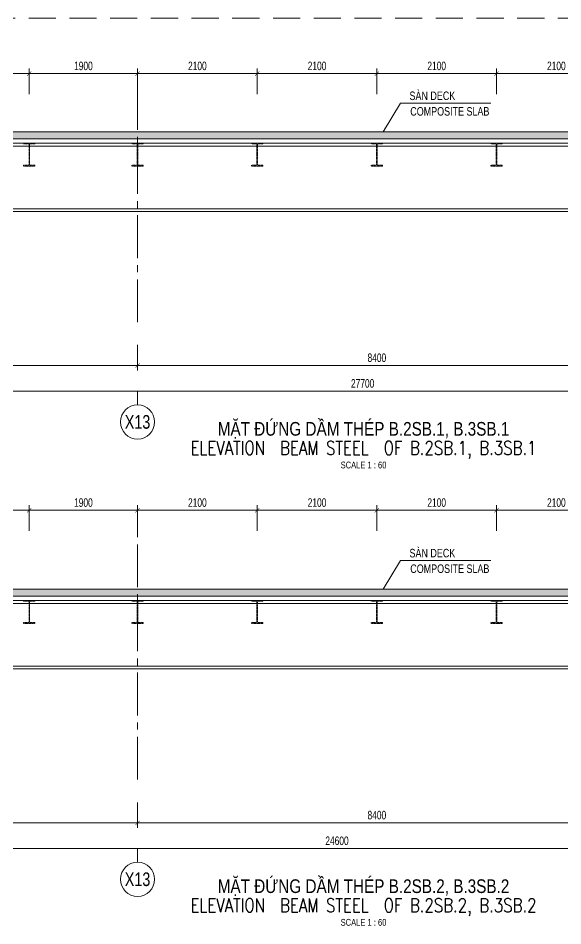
# Model space of a CAD drawing. Header units: millimetres. Extents: x 84463 to 294191, y -61495 to 44118.
# Drawn here: x 146881 to 156440, y -45144 to -29215 of the extents above; entities that cross this region are included whole.
import ezdxf
from ezdxf.enums import TextEntityAlignment as Align

# ---------------------------------------------------------------- set-up
doc = ezdxf.new("R2010")
doc.units = ezdxf.units.MM
doc.linetypes.add('CENTER2', pattern=[1.125, 0.75, -0.125, 0.125, -0.125])
doc.linetypes.add('HIDDEN2', pattern=[4.7625, 3.175, -1.5875])
for name, color, linetype, lineweight in [('NDC_S-BEAM-STEL', 30, 'HIDDEN2', 18), ('NDC_S-DIMS', 1, 'Continuous', 15), ('NDC_S-HTCH-MAT', 8, 'Continuous', 15), ('NDC_S-TEXT-VIE', 7, 'Continuous', 20), ('NDC_S_ANNO', 7, 'Continuous', 20), ('NDC_S_AXIS', 5, 'CENTER2', 13), ('NDC_S_CONTINUOUS', 3, 'Continuous', 20), ('NDC_S_DIM', 1, 'Continuous', 15), ('NDC_S_ENG TITLE', 3, 'Continuous', 20), ('NDC_S_HIDDEN', 8, 'HIDDEN2', 13), ('NDC_S_SYMBOL', 1, 'Continuous', 15), ('NDC_S_TEXT SYMBOL', 7, 'Continuous', 20), ('NDC_S_VN TITLE', 6, 'Continuous', 35)]:
    doc.layers.add(name, color=color, linetype=linetype, lineweight=lineweight)
doc.styles.add('NDC_ANNO', font='', dxfattribs={"width": 0.8})
doc.styles.add('NDC_DIM', font='', dxfattribs={"width": 0.75})
doc.styles.add('NDC_EN TXT', font='romans.shx', dxfattribs={"width": 0.8})
doc.styles.add('NDC_VIE TXT', font='arial.ttf', dxfattribs={"width": 0.8})
doc.styles.get('NDC_ANNO').set_extended_font_data('Dotum')
doc.styles.get('NDC_DIM').set_extended_font_data('Dotum')
doc.dimstyles.new('NDC_dim_50', dxfattribs={"dimscale": 50, "dimtxt": 2.5, "dimasz": 1.5, "dimexe": 1.5, "dimexo": 2.5, "dimgap": 1, "dimtad": 1, "dimdec": 0, "dimrnd": 0.001, "dimzin": 0, "dimdsep": 46, "dimtxsty": 'NDC_DIM', "dimblk": 'DIMMARK', "dimcen": 0, "dimdle": 1.2, "dimclrd": 256, "dimclre": 256, "dimclrt": 3, "dimadec": 0, "dimazin": 0, "dimtfac": 1, "dimtdec": 0, "dimtix": 1, "dimtofl": 0, "dimtmove": 2, "dimatfit": 3, "dimfxl": 6, "dimfxlon": 1, "dimtolj": 1, "dimtzin": 0, "dimlwd": -1, "dimlwe": -1, "dimarcsym": 0})
doc.dimstyles.new('NDC_dim_60', dxfattribs={"dimscale": 60, "dimtxt": 2.5, "dimasz": 1.5, "dimexe": 1.5, "dimexo": 2.5, "dimgap": 1, "dimtad": 1, "dimdec": 0, "dimrnd": 0.001, "dimzin": 0, "dimdsep": 46, "dimtxsty": 'NDC_DIM', "dimblk": 'DIMMARK', "dimcen": 0, "dimdle": 1.2, "dimclrd": 256, "dimclre": 256, "dimclrt": 3, "dimadec": 0, "dimazin": 0, "dimtfac": 1, "dimtdec": 0, "dimtix": 1, "dimtofl": 0, "dimtmove": 2, "dimatfit": 3, "dimfxl": 6, "dimfxlon": 1, "dimtolj": 1, "dimtzin": 0, "dimlwd": -1, "dimlwe": -1, "dimarcsym": 0})

# ---------------------------------------------------------------- blocks, each defined once
blk = doc.blocks.new('DIMMARK')
at = {"layer": 'NDC_S_DIM', "color": 1}
blk.add_line((-1.5, 0), (1, 0), dxfattribs=at)
at = {"layer": 'NDC_S_DIM', "color": 2, "const_width": 0.1}
blk.add_lwpolyline([(-0.42, -0.42), (0.42, 0.42)], dxfattribs=at)
blk = doc.blocks.new('*D235')
at = {"layer": 'Defpoints', "color": 0, "transparency": 16777216}
for p in [(140576, -34550), (148976, -34550), (148976, -35311)]:
    blk.add_point(p, dxfattribs=at)
at = {"layer": 'NDC_S-DIMS', "transparency": 16777216}
for p, q in [((140576, -34951), (140576, -35401)), ((148976, -34951), (148976, -35401)), ((140666, -35311), (148886, -35311))]:
    blk.add_line(p, q, dxfattribs=at)
at = {"layer": 'NDC_S-DIMS', "transparency": 16777216, "xscale": 90, "yscale": 90, "zscale": 90, "rotation": 180}
blk.add_blockref('DIMMARK', (140576, -35311), dxfattribs=at)
at = {"layer": 'NDC_S-DIMS', "transparency": 16777216, "xscale": 90, "yscale": 90, "zscale": 90}
blk.add_blockref('DIMMARK', (148976, -35311), dxfattribs=at)
at = {"layer": 'NDC_S-DIMS', "color": 3, "transparency": 16777216, "insert": (144776, -35176), "char_height": 150, "attachment_point": 5, "style": 'NDC_DIM'}
blk.add_mtext('\\A1;8400', dxfattribs=at)
blk = doc.blocks.new('*D236')
at = {"layer": 'Defpoints', "color": 0, "transparency": 16777216}
for p in [(148976, -34550), (157376, -34550), (157376, -35311)]:
    blk.add_point(p, dxfattribs=at)
at = {"layer": 'NDC_S-DIMS', "transparency": 16777216}
for p, q in [((148976, -34951), (148976, -35401)), ((157376, -34951), (157376, -35401)), ((149066, -35311), (157286, -35311))]:
    blk.add_line(p, q, dxfattribs=at)
at = {"layer": 'NDC_S-DIMS', "transparency": 16777216, "xscale": 90, "yscale": 90, "zscale": 90, "rotation": 180}
blk.add_blockref('DIMMARK', (148976, -35311), dxfattribs=at)
at = {"layer": 'NDC_S-DIMS', "transparency": 16777216, "xscale": 90, "yscale": 90, "zscale": 90}
blk.add_blockref('DIMMARK', (157376, -35311), dxfattribs=at)
at = {"layer": 'NDC_S-DIMS', "color": 3, "transparency": 16777216, "insert": (153176, -35176), "char_height": 150, "attachment_point": 5, "style": 'NDC_DIM'}
blk.add_mtext('\\A1;8400', dxfattribs=at)
blk = doc.blocks.new('*D240')
at = {"layer": 'Defpoints', "color": 0, "transparency": 16777216}
for p in [(139076, -34550), (166776, -34550), (166776, -35761)]:
    blk.add_point(p, dxfattribs=at)
at = {"layer": 'NDC_S-DIMS', "transparency": 16777216}
for p, q in [((139076, -35401), (139076, -35851)), ((166776, -35401), (166776, -35851)), ((139166, -35761), (166686, -35761))]:
    blk.add_line(p, q, dxfattribs=at)
at = {"layer": 'NDC_S-DIMS', "transparency": 16777216, "xscale": 90, "yscale": 90, "zscale": 90, "rotation": 180}
blk.add_blockref('DIMMARK', (139076, -35761), dxfattribs=at)
at = {"layer": 'NDC_S-DIMS', "transparency": 16777216, "xscale": 90, "yscale": 90, "zscale": 90}
blk.add_blockref('DIMMARK', (166776, -35761), dxfattribs=at)
at = {"layer": 'NDC_S-DIMS', "color": 3, "transparency": 16777216, "insert": (152926, -35626), "char_height": 150, "attachment_point": 5, "style": 'NDC_DIM'}
blk.add_mtext('\\A1;27700', dxfattribs=at)
blk = doc.blocks.new('Drawing name_symbol')
at = {"layer": 'NDC_S_ENG TITLE', "style": 'NDC_EN TXT', "width": 0.8}
blk.add_attdef('SECTDET1', text='', height=5, dxfattribs=at).set_placement((0, 1.01), align=Align.CENTER)
at = {"layer": 'NDC_S_TEXT SYMBOL', "lineweight": 25, "style": 'NDC_ANNO', "width": 0.8}
blk.add_attdef('SSCALE', text='', height=2.5, dxfattribs=at).set_placement((0, -4), align=Align.CENTER)
at = {"layer": 'NDC_S_VN TITLE', "style": 'NDC_VIE TXT', "width": 0.8}
blk.add_attdef('SECTDET2', text='', height=5, dxfattribs=at).set_placement((0, 7.97), align=Align.CENTER)
blk = doc.blocks.new('*U14')
at = {"layer": 'NDC_S_SYMBOL'}
blk.add_line((0, 5), (0, 9), dxfattribs=at)
blk.add_circle((0, 0), 5, dxfattribs=at)
at = {"layer": 'NDC_S_TEXT SYMBOL', "color": 7, "style": 'NDC_ANNO', "width": 0.8}
blk.add_attdef('GRID', text='', height=4, dxfattribs=at).set_placement((0, 0), align=Align.MIDDLE)
blk = doc.blocks.new('*U6063')
for p, q in [((88, 387), (0, 387)), ((96, 379), (96, 21)), ((104, 379), (104, 21)), ((112, 387), (200, 387)), ((88, 13), (0, 13)), ((112, 13), (200, 13))]:
    blk.add_line(p, q)
for points in [[(200, 387), (200, 400), (0, 400), (0, 387)], [(0, 13), (0, 0), (200, 0), (200, 13)]]:
    blk.add_lwpolyline(points)
for centre, start, end in [((88, 379), 360, 450), ((112, 379), 90, 180), ((88, 21), 270, 360), ((112, 21), 180, 270)]:
    blk.add_arc(centre, 8, start, end)
blk = doc.blocks.new('*U6061')
for p, q in [((88, 387), (0, 387)), ((96, 379), (96, 21)), ((104, 379), (104, 21)), ((112, 387), (200, 387)), ((88, 13), (0, 13)), ((112, 13), (200, 13))]:
    blk.add_line(p, q)
for points in [[(200, 387), (200, 400), (0, 400), (0, 387)], [(0, 13), (0, 0), (200, 0), (200, 13)]]:
    blk.add_lwpolyline(points)
for centre, start, end in [((88, 379), 360, 450), ((112, 379), 90, 180), ((88, 21), 270, 360), ((112, 21), 180, 270)]:
    blk.add_arc(centre, 8, start, end)
blk = doc.blocks.new('*U6059')
for p, q in [((88, 387), (0, 387)), ((96, 379), (96, 21)), ((104, 379), (104, 21)), ((112, 387), (200, 387)), ((88, 13), (0, 13)), ((112, 13), (200, 13))]:
    blk.add_line(p, q)
for points in [[(200, 387), (200, 400), (0, 400), (0, 387)], [(0, 13), (0, 0), (200, 0), (200, 13)]]:
    blk.add_lwpolyline(points)
for centre, start, end in [((88, 379), 360, 450), ((112, 379), 90, 180), ((88, 21), 270, 360), ((112, 21), 180, 270)]:
    blk.add_arc(centre, 8, start, end)
blk = doc.blocks.new('*U6057')
for p, q in [((88, 387), (0, 387)), ((96, 379), (96, 21)), ((104, 379), (104, 21)), ((112, 387), (200, 387)), ((88, 13), (0, 13)), ((112, 13), (200, 13))]:
    blk.add_line(p, q)
for points in [[(200, 387), (200, 400), (0, 400), (0, 387)], [(0, 13), (0, 0), (200, 0), (200, 13)]]:
    blk.add_lwpolyline(points)
for centre, start, end in [((88, 379), 360, 450), ((112, 379), 90, 180), ((88, 21), 270, 360), ((112, 21), 180, 270)]:
    blk.add_arc(centre, 8, start, end)
blk = doc.blocks.new('*U6055')
for p, q in [((88, 387), (0, 387)), ((96, 379), (96, 21)), ((104, 379), (104, 21)), ((112, 387), (200, 387)), ((88, 13), (0, 13)), ((112, 13), (200, 13))]:
    blk.add_line(p, q)
for points in [[(200, 387), (200, 400), (0, 400), (0, 387)], [(0, 13), (0, 0), (200, 0), (200, 13)]]:
    blk.add_lwpolyline(points)
for centre, start, end in [((88, 379), 360, 450), ((112, 379), 90, 180), ((88, 21), 270, 360), ((112, 21), 180, 270)]:
    blk.add_arc(centre, 8, start, end)
blk = doc.blocks.new('*D261')
at = {"layer": 'Defpoints', "color": 0, "transparency": 16777216}
for p in [(147076, -30189), (145176, -30742), (147076, -30742)]:
    blk.add_point(p, dxfattribs=at)
at = {"layer": 'NDC_S-DIMS', "transparency": 16777216}
for p, q in [((145176, -30549), (145176, -30099)), ((147076, -30549), (147076, -30099)), ((145266, -30189), (146986, -30189))]:
    blk.add_line(p, q, dxfattribs=at)
at = {"layer": 'NDC_S-DIMS', "transparency": 16777216, "xscale": 90, "yscale": 90, "zscale": 90, "rotation": 180}
blk.add_blockref('DIMMARK', (145176, -30189), dxfattribs=at)
at = {"layer": 'NDC_S-DIMS', "transparency": 16777216, "xscale": 90, "yscale": 90, "zscale": 90}
blk.add_blockref('DIMMARK', (147076, -30189), dxfattribs=at)
at = {"layer": 'NDC_S-DIMS', "color": 3, "transparency": 16777216, "insert": (146126, -30054), "char_height": 150, "attachment_point": 5, "style": 'NDC_DIM'}
blk.add_mtext('\\A1;1900', dxfattribs=at)
blk = doc.blocks.new('*D262')
at = {"layer": 'Defpoints', "color": 0, "transparency": 16777216}
for p in [(148976, -30189), (147076, -30742), (148976, -30742)]:
    blk.add_point(p, dxfattribs=at)
at = {"layer": 'NDC_S-DIMS', "transparency": 16777216}
for p, q in [((147076, -30549), (147076, -30099)), ((148976, -30549), (148976, -30099)), ((147166, -30189), (148886, -30189))]:
    blk.add_line(p, q, dxfattribs=at)
at = {"layer": 'NDC_S-DIMS', "transparency": 16777216, "xscale": 90, "yscale": 90, "zscale": 90, "rotation": 180}
blk.add_blockref('DIMMARK', (147076, -30189), dxfattribs=at)
at = {"layer": 'NDC_S-DIMS', "transparency": 16777216, "xscale": 90, "yscale": 90, "zscale": 90}
blk.add_blockref('DIMMARK', (148976, -30189), dxfattribs=at)
at = {"layer": 'NDC_S-DIMS', "color": 3, "transparency": 16777216, "insert": (148026, -30054), "char_height": 150, "attachment_point": 5, "style": 'NDC_DIM'}
blk.add_mtext('\\A1;1900', dxfattribs=at)
blk = doc.blocks.new('*D263')
at = {"layer": 'Defpoints', "color": 0, "transparency": 16777216}
for p in [(151076, -30189), (148976, -30742), (151076, -30742)]:
    blk.add_point(p, dxfattribs=at)
at = {"layer": 'NDC_S-DIMS', "transparency": 16777216}
for p, q in [((148976, -30549), (148976, -30099)), ((151076, -30549), (151076, -30099)), ((149066, -30189), (150986, -30189))]:
    blk.add_line(p, q, dxfattribs=at)
at = {"layer": 'NDC_S-DIMS', "transparency": 16777216, "xscale": 90, "yscale": 90, "zscale": 90, "rotation": 180}
blk.add_blockref('DIMMARK', (148976, -30189), dxfattribs=at)
at = {"layer": 'NDC_S-DIMS', "transparency": 16777216, "xscale": 90, "yscale": 90, "zscale": 90}
blk.add_blockref('DIMMARK', (151076, -30189), dxfattribs=at)
at = {"layer": 'NDC_S-DIMS', "color": 3, "transparency": 16777216, "insert": (150026, -30054), "char_height": 150, "attachment_point": 5, "style": 'NDC_DIM'}
blk.add_mtext('\\A1;2100', dxfattribs=at)
blk = doc.blocks.new('*D264')
at = {"layer": 'Defpoints', "color": 0, "transparency": 16777216}
for p in [(153176, -30189), (151076, -30742), (153176, -30742)]:
    blk.add_point(p, dxfattribs=at)
at = {"layer": 'NDC_S-DIMS', "transparency": 16777216}
for p, q in [((151076, -30549), (151076, -30099)), ((153176, -30549), (153176, -30099)), ((151166, -30189), (153086, -30189))]:
    blk.add_line(p, q, dxfattribs=at)
at = {"layer": 'NDC_S-DIMS', "transparency": 16777216, "xscale": 90, "yscale": 90, "zscale": 90, "rotation": 180}
blk.add_blockref('DIMMARK', (151076, -30189), dxfattribs=at)
at = {"layer": 'NDC_S-DIMS', "transparency": 16777216, "xscale": 90, "yscale": 90, "zscale": 90}
blk.add_blockref('DIMMARK', (153176, -30189), dxfattribs=at)
at = {"layer": 'NDC_S-DIMS', "color": 3, "transparency": 16777216, "insert": (152126, -30054), "char_height": 150, "attachment_point": 5, "style": 'NDC_DIM'}
blk.add_mtext('\\A1;2100', dxfattribs=at)
blk = doc.blocks.new('*D265')
at = {"layer": 'Defpoints', "color": 0, "transparency": 16777216}
for p in [(155276, -30189), (153176, -30742), (155276, -30742)]:
    blk.add_point(p, dxfattribs=at)
at = {"layer": 'NDC_S-DIMS', "transparency": 16777216}
for p, q in [((153176, -30549), (153176, -30099)), ((155276, -30549), (155276, -30099)), ((153266, -30189), (155186, -30189))]:
    blk.add_line(p, q, dxfattribs=at)
at = {"layer": 'NDC_S-DIMS', "transparency": 16777216, "xscale": 90, "yscale": 90, "zscale": 90, "rotation": 180}
blk.add_blockref('DIMMARK', (153176, -30189), dxfattribs=at)
at = {"layer": 'NDC_S-DIMS', "transparency": 16777216, "xscale": 90, "yscale": 90, "zscale": 90}
blk.add_blockref('DIMMARK', (155276, -30189), dxfattribs=at)
at = {"layer": 'NDC_S-DIMS', "color": 3, "transparency": 16777216, "insert": (154226, -30054), "char_height": 150, "attachment_point": 5, "style": 'NDC_DIM'}
blk.add_mtext('\\A1;2100', dxfattribs=at)
blk = doc.blocks.new('*D266')
at = {"layer": 'Defpoints', "color": 0, "transparency": 16777216}
for p in [(157376, -30189), (155276, -30742), (157376, -30742)]:
    blk.add_point(p, dxfattribs=at)
at = {"layer": 'NDC_S-DIMS', "transparency": 16777216}
for p, q in [((155276, -30549), (155276, -30099)), ((157376, -30549), (157376, -30099)), ((155366, -30189), (157286, -30189))]:
    blk.add_line(p, q, dxfattribs=at)
at = {"layer": 'NDC_S-DIMS', "transparency": 16777216, "xscale": 90, "yscale": 90, "zscale": 90, "rotation": 180}
blk.add_blockref('DIMMARK', (155276, -30189), dxfattribs=at)
at = {"layer": 'NDC_S-DIMS', "transparency": 16777216, "xscale": 90, "yscale": 90, "zscale": 90}
blk.add_blockref('DIMMARK', (157376, -30189), dxfattribs=at)
at = {"layer": 'NDC_S-DIMS', "color": 3, "transparency": 16777216, "insert": (156326, -30054), "char_height": 150, "attachment_point": 5, "style": 'NDC_DIM'}
blk.add_mtext('\\A1;2100', dxfattribs=at)
blk = doc.blocks.new('*D284')
at = {"layer": 'Defpoints', "color": 0, "transparency": 16777216}
for p in [(140576, -42576), (148976, -42576), (148976, -43337)]:
    blk.add_point(p, dxfattribs=at)
at = {"layer": 'NDC_S-DIMS', "transparency": 16777216}
for p, q in [((140576, -42977), (140576, -43427)), ((148976, -42977), (148976, -43427)), ((140666, -43337), (148886, -43337))]:
    blk.add_line(p, q, dxfattribs=at)
at = {"layer": 'NDC_S-DIMS', "transparency": 16777216, "xscale": 90, "yscale": 90, "zscale": 90, "rotation": 180}
blk.add_blockref('DIMMARK', (140576, -43337), dxfattribs=at)
at = {"layer": 'NDC_S-DIMS', "transparency": 16777216, "xscale": 90, "yscale": 90, "zscale": 90}
blk.add_blockref('DIMMARK', (148976, -43337), dxfattribs=at)
at = {"layer": 'NDC_S-DIMS', "color": 3, "transparency": 16777216, "insert": (144776, -43202), "char_height": 150, "attachment_point": 5, "style": 'NDC_DIM'}
blk.add_mtext('\\A1;8400', dxfattribs=at)
blk = doc.blocks.new('*D285')
at = {"layer": 'Defpoints', "color": 0, "transparency": 16777216}
for p in [(148976, -42576), (157376, -42576), (157376, -43337)]:
    blk.add_point(p, dxfattribs=at)
at = {"layer": 'NDC_S-DIMS', "transparency": 16777216}
for p, q in [((148976, -42977), (148976, -43427)), ((157376, -42977), (157376, -43427)), ((149066, -43337), (157286, -43337))]:
    blk.add_line(p, q, dxfattribs=at)
at = {"layer": 'NDC_S-DIMS', "transparency": 16777216, "xscale": 90, "yscale": 90, "zscale": 90, "rotation": 180}
blk.add_blockref('DIMMARK', (148976, -43337), dxfattribs=at)
at = {"layer": 'NDC_S-DIMS', "transparency": 16777216, "xscale": 90, "yscale": 90, "zscale": 90}
blk.add_blockref('DIMMARK', (157376, -43337), dxfattribs=at)
at = {"layer": 'NDC_S-DIMS', "color": 3, "transparency": 16777216, "insert": (153176, -43202), "char_height": 150, "attachment_point": 5, "style": 'NDC_DIM'}
blk.add_mtext('\\A1;8400', dxfattribs=at)
blk = doc.blocks.new('*D281')
at = {"layer": 'Defpoints', "color": 0, "transparency": 16777216}
for p in [(164776, -42491), (140176, -42576), (164776, -43787)]:
    blk.add_point(p, dxfattribs=at)
at = {"layer": 'NDC_S-DIMS', "transparency": 16777216}
for p, q in [((140176, -43427), (140176, -43877)), ((164776, -43427), (164776, -43877)), ((140266, -43787), (164686, -43787))]:
    blk.add_line(p, q, dxfattribs=at)
at = {"layer": 'NDC_S-DIMS', "transparency": 16777216, "xscale": 90, "yscale": 90, "zscale": 90, "rotation": 180}
blk.add_blockref('DIMMARK', (140176, -43787), dxfattribs=at)
at = {"layer": 'NDC_S-DIMS', "transparency": 16777216, "xscale": 90, "yscale": 90, "zscale": 90}
blk.add_blockref('DIMMARK', (164776, -43787), dxfattribs=at)
at = {"layer": 'NDC_S-DIMS', "color": 3, "transparency": 16777216, "insert": (152476, -43652), "char_height": 150, "attachment_point": 5, "style": 'NDC_DIM'}
blk.add_mtext('\\A1;24600', dxfattribs=at)
blk = doc.blocks.new('*U6037')
for p, q in [((88, 387), (0, 387)), ((96, 379), (96, 21)), ((104, 379), (104, 21)), ((112, 387), (200, 387)), ((88, 13), (0, 13)), ((112, 13), (200, 13))]:
    blk.add_line(p, q)
for points in [[(200, 387), (200, 400), (0, 400), (0, 387)], [(0, 13), (0, 0), (200, 0), (200, 13)]]:
    blk.add_lwpolyline(points)
for centre, start, end in [((88, 379), 360, 450), ((112, 379), 90, 180), ((88, 21), 270, 360), ((112, 21), 180, 270)]:
    blk.add_arc(centre, 8, start, end)
blk = doc.blocks.new('*U6035')
for p, q in [((88, 387), (0, 387)), ((96, 379), (96, 21)), ((104, 379), (104, 21)), ((112, 387), (200, 387)), ((88, 13), (0, 13)), ((112, 13), (200, 13))]:
    blk.add_line(p, q)
for points in [[(200, 387), (200, 400), (0, 400), (0, 387)], [(0, 13), (0, 0), (200, 0), (200, 13)]]:
    blk.add_lwpolyline(points)
for centre, start, end in [((88, 379), 360, 450), ((112, 379), 90, 180), ((88, 21), 270, 360), ((112, 21), 180, 270)]:
    blk.add_arc(centre, 8, start, end)
blk = doc.blocks.new('*U6033')
for p, q in [((88, 387), (0, 387)), ((96, 379), (96, 21)), ((104, 379), (104, 21)), ((112, 387), (200, 387)), ((88, 13), (0, 13)), ((112, 13), (200, 13))]:
    blk.add_line(p, q)
for points in [[(200, 387), (200, 400), (0, 400), (0, 387)], [(0, 13), (0, 0), (200, 0), (200, 13)]]:
    blk.add_lwpolyline(points)
for centre, start, end in [((88, 379), 360, 450), ((112, 379), 90, 180), ((88, 21), 270, 360), ((112, 21), 180, 270)]:
    blk.add_arc(centre, 8, start, end)
blk = doc.blocks.new('*U6031')
for p, q in [((88, 387), (0, 387)), ((96, 379), (96, 21)), ((104, 379), (104, 21)), ((112, 387), (200, 387)), ((88, 13), (0, 13)), ((112, 13), (200, 13))]:
    blk.add_line(p, q)
for points in [[(200, 387), (200, 400), (0, 400), (0, 387)], [(0, 13), (0, 0), (200, 0), (200, 13)]]:
    blk.add_lwpolyline(points)
for centre, start, end in [((88, 379), 360, 450), ((112, 379), 90, 180), ((88, 21), 270, 360), ((112, 21), 180, 270)]:
    blk.add_arc(centre, 8, start, end)
blk = doc.blocks.new('*U6029')
for p, q in [((88, 387), (0, 387)), ((96, 379), (96, 21)), ((104, 379), (104, 21)), ((112, 387), (200, 387)), ((88, 13), (0, 13)), ((112, 13), (200, 13))]:
    blk.add_line(p, q)
for points in [[(200, 387), (200, 400), (0, 400), (0, 387)], [(0, 13), (0, 0), (200, 0), (200, 13)]]:
    blk.add_lwpolyline(points)
for centre, start, end in [((88, 379), 360, 450), ((112, 379), 90, 180), ((88, 21), 270, 360), ((112, 21), 180, 270)]:
    blk.add_arc(centre, 8, start, end)
blk = doc.blocks.new('*D298')
at = {"layer": 'Defpoints', "color": 0, "transparency": 16777216}
for p in [(147076, -37852), (145176, -38404), (147076, -38404)]:
    blk.add_point(p, dxfattribs=at)
at = {"layer": 'NDC_S-DIMS', "transparency": 16777216}
for p, q in [((145176, -38212), (145176, -37762)), ((145266, -37852), (146986, -37852)), ((147076, -38212), (147076, -37762))]:
    blk.add_line(p, q, dxfattribs=at)
at = {"layer": 'NDC_S-DIMS', "transparency": 16777216, "xscale": 90, "yscale": 90, "zscale": 90, "rotation": 180}
blk.add_blockref('DIMMARK', (145176, -37852), dxfattribs=at)
at = {"layer": 'NDC_S-DIMS', "transparency": 16777216, "xscale": 90, "yscale": 90, "zscale": 90}
blk.add_blockref('DIMMARK', (147076, -37852), dxfattribs=at)
at = {"layer": 'NDC_S-DIMS', "color": 3, "transparency": 16777216, "insert": (146126, -37717), "char_height": 150, "attachment_point": 5, "style": 'NDC_DIM'}
blk.add_mtext('\\A1;1900', dxfattribs=at)
blk = doc.blocks.new('*D299')
at = {"layer": 'Defpoints', "color": 0, "transparency": 16777216}
for p in [(148976, -37852), (147076, -38404), (148976, -38404)]:
    blk.add_point(p, dxfattribs=at)
at = {"layer": 'NDC_S-DIMS', "transparency": 16777216}
for p, q in [((147076, -38212), (147076, -37762)), ((147166, -37852), (148886, -37852)), ((148976, -38212), (148976, -37762))]:
    blk.add_line(p, q, dxfattribs=at)
at = {"layer": 'NDC_S-DIMS', "transparency": 16777216, "xscale": 90, "yscale": 90, "zscale": 90, "rotation": 180}
blk.add_blockref('DIMMARK', (147076, -37852), dxfattribs=at)
at = {"layer": 'NDC_S-DIMS', "transparency": 16777216, "xscale": 90, "yscale": 90, "zscale": 90}
blk.add_blockref('DIMMARK', (148976, -37852), dxfattribs=at)
at = {"layer": 'NDC_S-DIMS', "color": 3, "transparency": 16777216, "insert": (148026, -37717), "char_height": 150, "attachment_point": 5, "style": 'NDC_DIM'}
blk.add_mtext('\\A1;1900', dxfattribs=at)
blk = doc.blocks.new('*D300')
at = {"layer": 'Defpoints', "color": 0, "transparency": 16777216}
for p in [(151076, -37852), (148976, -38404), (151076, -38404)]:
    blk.add_point(p, dxfattribs=at)
at = {"layer": 'NDC_S-DIMS', "transparency": 16777216}
for p, q in [((148976, -38212), (148976, -37762)), ((149066, -37852), (150986, -37852)), ((151076, -38212), (151076, -37762))]:
    blk.add_line(p, q, dxfattribs=at)
at = {"layer": 'NDC_S-DIMS', "transparency": 16777216, "xscale": 90, "yscale": 90, "zscale": 90, "rotation": 180}
blk.add_blockref('DIMMARK', (148976, -37852), dxfattribs=at)
at = {"layer": 'NDC_S-DIMS', "transparency": 16777216, "xscale": 90, "yscale": 90, "zscale": 90}
blk.add_blockref('DIMMARK', (151076, -37852), dxfattribs=at)
at = {"layer": 'NDC_S-DIMS', "color": 3, "transparency": 16777216, "insert": (150026, -37717), "char_height": 150, "attachment_point": 5, "style": 'NDC_DIM'}
blk.add_mtext('\\A1;2100', dxfattribs=at)
blk = doc.blocks.new('*D301')
at = {"layer": 'Defpoints', "color": 0, "transparency": 16777216}
for p in [(153176, -37852), (151076, -38404), (153176, -38404)]:
    blk.add_point(p, dxfattribs=at)
at = {"layer": 'NDC_S-DIMS', "transparency": 16777216}
for p, q in [((151076, -38212), (151076, -37762)), ((151166, -37852), (153086, -37852)), ((153176, -38212), (153176, -37762))]:
    blk.add_line(p, q, dxfattribs=at)
at = {"layer": 'NDC_S-DIMS', "transparency": 16777216, "xscale": 90, "yscale": 90, "zscale": 90, "rotation": 180}
blk.add_blockref('DIMMARK', (151076, -37852), dxfattribs=at)
at = {"layer": 'NDC_S-DIMS', "transparency": 16777216, "xscale": 90, "yscale": 90, "zscale": 90}
blk.add_blockref('DIMMARK', (153176, -37852), dxfattribs=at)
at = {"layer": 'NDC_S-DIMS', "color": 3, "transparency": 16777216, "insert": (152126, -37717), "char_height": 150, "attachment_point": 5, "style": 'NDC_DIM'}
blk.add_mtext('\\A1;2100', dxfattribs=at)
blk = doc.blocks.new('*D293')
at = {"layer": 'Defpoints', "color": 0, "transparency": 16777216}
for p in [(155276, -37852), (153176, -38404), (155276, -38404)]:
    blk.add_point(p, dxfattribs=at)
at = {"layer": 'NDC_S-DIMS', "transparency": 16777216}
for p, q in [((153176, -38212), (153176, -37762)), ((153266, -37852), (155186, -37852)), ((155276, -38212), (155276, -37762))]:
    blk.add_line(p, q, dxfattribs=at)
at = {"layer": 'NDC_S-DIMS', "transparency": 16777216, "xscale": 90, "yscale": 90, "zscale": 90, "rotation": 180}
blk.add_blockref('DIMMARK', (153176, -37852), dxfattribs=at)
at = {"layer": 'NDC_S-DIMS', "transparency": 16777216, "xscale": 90, "yscale": 90, "zscale": 90}
blk.add_blockref('DIMMARK', (155276, -37852), dxfattribs=at)
at = {"layer": 'NDC_S-DIMS', "color": 3, "transparency": 16777216, "insert": (154226, -37717), "char_height": 150, "attachment_point": 5, "style": 'NDC_DIM'}
blk.add_mtext('\\A1;2100', dxfattribs=at)
blk = doc.blocks.new('*D294')
at = {"layer": 'Defpoints', "color": 0, "transparency": 16777216}
for p in [(157376, -37852), (155276, -38404), (157376, -38404)]:
    blk.add_point(p, dxfattribs=at)
at = {"layer": 'NDC_S-DIMS', "transparency": 16777216}
for p, q in [((155276, -38212), (155276, -37762)), ((155366, -37852), (157286, -37852)), ((157376, -38212), (157376, -37762))]:
    blk.add_line(p, q, dxfattribs=at)
at = {"layer": 'NDC_S-DIMS', "transparency": 16777216, "xscale": 90, "yscale": 90, "zscale": 90, "rotation": 180}
blk.add_blockref('DIMMARK', (155276, -37852), dxfattribs=at)
at = {"layer": 'NDC_S-DIMS', "transparency": 16777216, "xscale": 90, "yscale": 90, "zscale": 90}
blk.add_blockref('DIMMARK', (157376, -37852), dxfattribs=at)
at = {"layer": 'NDC_S-DIMS', "color": 3, "transparency": 16777216, "insert": (156326, -37717), "char_height": 150, "attachment_point": 5, "style": 'NDC_DIM'}
blk.add_mtext('\\A1;2100', dxfattribs=at)

msp = doc.modelspace()

# ---------------------------------------------------------------- hatches: boundary and pattern name
at = {"layer": 'NDC_S-HTCH-MAT'}
h = msp.add_hatch(dxfattribs=at)
h.set_pattern_fill('BT-01', color=256, scale=30, pattern_type=2)
h.set_pattern_definition([(50, (0, 0), (215.17805, -18.82564), [22.5, -247.5]), (355, (0, 0), (-41.6254, 225.65764), [18, -198]), (100.4514, (17.93, -1.57), (173.55281, 206.83186), [19.12206, -210.34263]), (46.1842, (0, 60), (320.1723, -49.6557), [33.75, -371.25]), (96.6356, (26.68, 55.86), (280.3988, 292.23536), [28.6831, -315.5139]), (351.1842, (0, 60), (280.3986, 292.2356), [27, -297]), (21, (30, 45), (179.07212, -120.78567), [22.5, -247.5]), (326, (30, 45), (72.9946, 217.545), [18, -198]), (71.4514, (44.92, 34.93), (252.0668, 96.75915), [19.12206, -210.34263]), (37.5, (0, 0), (3.647957, 99.868156), [0, -195.6, 0, -201, 0, -198.75]), (7.5, (0, 0), (78.92086, 118.323514), [0, -114.6, 0, -191.1, 0, -75.75]), (327.5, (-66.9, 0), (160.14673, -6.76646), [0, -75, 0, -234, 0, -310.5]), (317.5, (-96.9, 0), (174.95585, 30.0315), [0, -97.5, 0, -155.4, 0, -220.5]), (45, (0, 0), (-90.15611, 90.15611), []), (45, (0, 36.75), (-90.15611, 90.15611), [])])
h.paths.add_polyline_path([(166376.2, -31209.9), (139476.2, -31209.9), (139476.2, -31334.9), (166376.2, -31334.9)])
h = msp.add_hatch(dxfattribs=at)
h.set_pattern_fill('BT-01', color=256, scale=30, pattern_type=2)
h.set_pattern_definition([(50, (0, -8025.75), (215.17805, -18.82564), [22.5, -247.5]), (355, (0, -8025.75), (-41.6254, 225.65764), [18, -198]), (100.4514, (17.93, -8027.32), (173.55281, 206.83186), [19.12206, -210.34263]), (46.1842, (0, -7965.75), (320.1723, -49.6557), [33.75, -371.25]), (96.6356, (26.68, -7969.9), (280.3988, 292.23536), [28.6831, -315.5139]), (351.1842, (0, -7965.75), (280.3986, 292.2356), [27, -297]), (21, (30, -7980.75), (179.07212, -120.78567), [22.5, -247.5]), (326, (30, -7980.75), (72.9946, 217.545), [18, -198]), (71.4514, (44.92, -7990.82), (252.0668, 96.75915), [19.12206, -210.34263]), (37.5, (0, -8025.75), (3.647957, 99.868156), [0, -195.6, 0, -201, 0, -198.75]), (7.5, (0, -8025.75), (78.92086, 118.323514), [0, -114.6, 0, -191.1, 0, -75.75]), (327.5, (-66.9, -8025.75), (160.14673, -6.76646), [0, -75, 0, -234, 0, -310.5]), (317.5, (-96.9, -8025.75), (174.95585, 30.0315), [0, -97.5, 0, -155.4, 0, -220.5]), (45, (0, -8025.75), (-90.15611, 90.15611), []), (45, (0, -7989), (-90.15611, 90.15611), [])])
h.paths.add_polyline_path([(164776.2, -39235.7), (140976.2, -39235.7), (140976.2, -39360.7), (164776.2, -39360.7)])

# ---------------------------------------------------------------- linework, layer by layer
for p, q in [((139476.2, -31334.9), (166376.2, -31334.9)), ((140976.2, -39360.7), (164776.2, -39360.7))]:
    msp.add_line(p, q, dxfattribs=at)
at = {"layer": 'NDC_S_AXIS', "ltscale": 1000}
for p, q in [((148976.2, -34550.2), (148976.2, -30189.3)), ((137489, -31209.9), (168790.4, -31209.9)), ((148976.2, -42576), (148976.2, -38215)), ((137489, -39235.7), (168190.4, -39235.7))]:
    msp.add_line(p, q, dxfattribs=at)
at = {"layer": 'NDC_S_CONTINUOUS'}
for p, q in [((139476.2, -31209.9), (166376.2, -31209.9)), ((139476.2, -31409.9), (166376.2, -31409.9)), ((142296.2, -31459.9), (166376.2, -31459.9)), ((139476.2, -32609.9), (166376.2, -32609.9)), ((142296.2, -32559.9), (163856.2, -32559.9)), ((140976.2, -39235.7), (164776.2, -39235.7)), ((140976.2, -39435.7), (164776.2, -39435.7)), ((140976.2, -39485.7), (164776.2, -39485.7)), ((140976.2, -40585.7), (164776.2, -40585.7)), ((140976.2, -40635.7), (164776.2, -40635.7))]:
    msp.add_line(p, q, dxfattribs=at)
at = {"layer": 'NDC_S_HIDDEN', "ltscale": 150}
msp.add_line((134922.9, -29215.3), (177956.3, -29215.3), dxfattribs=at)

# ---------------------------------------------------------------- block references
at = {"layer": 'NDC_S-BEAM-STEL'}
for name, p in [('*U6063', (146976.2, -31809.9)), ('*U6061', (148876.2, -31809.9)), ('*U6059', (150976.2, -31809.9)), ('*U6057', (153076.2, -31809.9)), ('*U6055', (155176.2, -31809.9)), ('*U6037', (146976.2, -39835.7)), ('*U6035', (148876.2, -39835.7)), ('*U6033', (150976.2, -39835.7)), ('*U6031', (153076.2, -39835.7)), ('*U6029', (155176.2, -39835.7))]:
    msp.add_blockref(name, p, dxfattribs=at)
at = {"layer": 'NDC_S_ANNO', "xscale": 48, "yscale": 48, "zscale": 48}
for p, values in [((152941.6, -36924.9), {'SECTDET1': 'ELEVATION  BEAM STEEL  OF B.2SB.1, B.3SB.1', 'SECTDET2': 'MẶT ĐỨNG DẦM THÉP B.2SB.1, B.3SB.1', 'SSCALE': 'SCALE 1 : 60'}), ((152941.6, -44950.6), {'SECTDET1': 'ELEVATION  BEAM STEEL  OF B.2SB.2, B.3SB.2', 'SECTDET2': 'MẶT ĐỨNG DẦM THÉP B.2SB.2, B.3SB.2', 'SSCALE': 'SCALE 1 : 60'})]:
    msp.add_blockref('Drawing name_symbol', p, dxfattribs=at).add_auto_attribs(values)
at = {"layer": 'NDC_S_AXIS', "xscale": 60, "yscale": 60, "zscale": 60}
for p in [(148976.2, -36300.9), (148976.2, -44326.7)]:
    msp.add_blockref('*U14', p, dxfattribs=at).add_auto_attribs({'GRID': 'X13'})

# ---------------------------------------------------------------- texts
at = {"layer": 'NDC_S-TEXT-VIE', "style": 'NDC_VIE TXT', "width": 0.75}
for s, p in [('SÀN DECK', (153748.4, -30652.5)), ('COMPOSITE SLAB', (153762.2, -30925.9)), ('SÀN DECK', (153748.4, -38678.2)), ('COMPOSITE SLAB', (153762.2, -38951.6))]:
    msp.add_text(s, height=150, dxfattribs=at).set_placement(p)

# ---------------------------------------------------------------- dimensions: what is measured, and where the dimension line sits
at = {"layer": 'NDC_S-DIMS'}
for base, p1, p2, picture, middle in [((147076.2, -30189.3), (145176.2, -30741.5), (147076.2, -30741.5), '*D261', (146126.2, -30054.2)), ((148976.2, -30189.3), (147076.2, -30741.5), (148976.2, -30741.5), '*D262', (148026.2, -30054.2)), ((151076.2, -30189.3), (148976.2, -30741.5), (151076.2, -30741.5), '*D263', (150026.2, -30054.2)), ((153176.2, -30189.3), (151076.2, -30741.5), (153176.2, -30741.5), '*D264', (152126.2, -30054.2)), ((155276.2, -30189.3), (153176.2, -30741.5), (155276.2, -30741.5), '*D265', (154226.2, -30054.2)), ((157376.2, -30189.3), (155276.2, -30741.5), (157376.2, -30741.5), '*D266', (156326.2, -30054.2)), ((166776.2, -35760.9), (139076.2, -34550.2), (166776.2, -34550.2), '*D240', (152926.2, -35625.8)), ((148976.2, -35310.9), (140576.2, -34550.2), (148976.2, -34550.2), '*D235', (144776.2, -35175.8)), ((157376.2, -35310.9), (148976.2, -34550.2), (157376.2, -34550.2), '*D236', (153176.2, -35175.8)), ((147076.2, -37851.7), (145176.2, -38403.9), (147076.2, -38403.9), '*D298', (146126.2, -37716.6)), ((148976.2, -37851.7), (147076.2, -38403.9), (148976.2, -38403.9), '*D299', (148026.2, -37716.6)), ((151076.2, -37851.7), (148976.2, -38403.9), (151076.2, -38403.9), '*D300', (150026.2, -37716.6)), ((153176.2, -37851.7), (151076.2, -38403.9), (153176.2, -38403.9), '*D301', (152126.2, -37716.6)), ((155276.2, -37851.7), (153176.2, -38403.9), (155276.2, -38403.9), '*D293', (154226.2, -37716.6)), ((157376.2, -37851.7), (155276.2, -38403.9), (157376.2, -38403.9), '*D294', (156326.2, -37716.6)), ((164776.2, -43786.7), (140176.2, -42576), (164776.2, -42490.7), '*D281', (152476.2, -43651.6)), ((148976.2, -43336.7), (140576.2, -42576), (148976.2, -42576), '*D284', (144776.2, -43201.6)), ((157376.2, -43336.7), (148976.2, -42576), (157376.2, -42576), '*D285', (153176.2, -43201.6))]:
    dim = msp.add_linear_dim(base=base, p1=p1, p2=p2, dimstyle='NDC_dim_60', dxfattribs=at)
    dim.commit()
    dim.dimension.update_dxf_attribs({"geometry": picture, "text_midpoint": middle})

# ---------------------------------------------------------------- leaders
for points in [[(153286.3, -31209.9), (153590.9, -30709.2), (155176.4, -30709.2)], [(153286.3, -39235.7), (153590.9, -38734.9), (155176.4, -38734.9)]]:
    msp.add_leader(points, dimstyle='NDC_dim_50', override={"dimgap": 1, "dimtad": 0}, dxfattribs=at)

doc.saveas('drawing.dxf')
